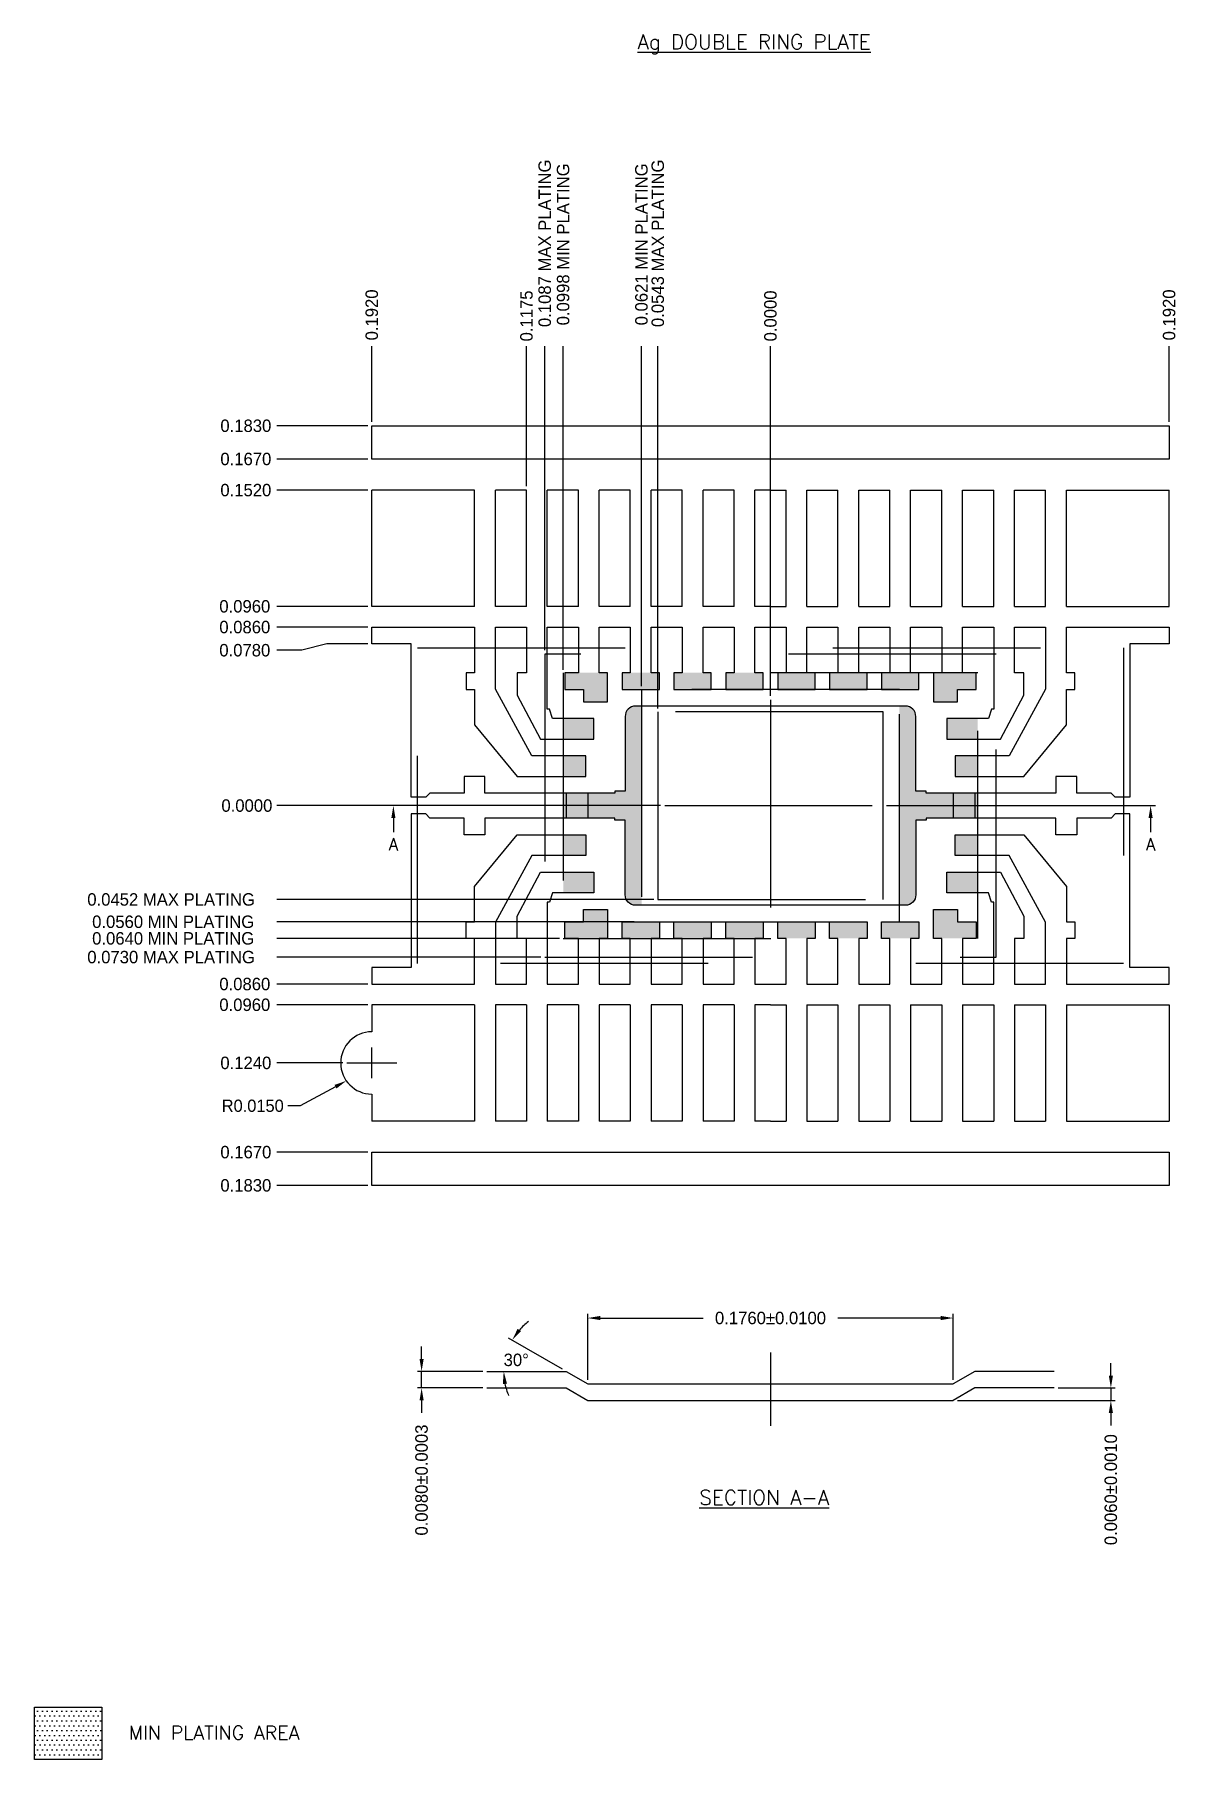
# Model space of a CAD drawing. Extents: x -1.038 to -0.489, y -0.624 to 0.207.
import ezdxf

# ---------------------------------------------------------------- set-up
doc = ezdxf.new("R2010")
doc.units = 0
doc.header["$MEASUREMENT"] = 0
doc.linetypes.add('CENTER', pattern=[2, 1.25, -0.25, 0.25, -0.25])
doc.linetypes.add('HIDDEN2', pattern=[0.1875, 0.125, -0.0625])
doc.layers.add('2', color=7, linetype='Continuous')
doc.layers.add('2D', color=4, linetype='Continuous')
doc.styles.add('SIMPLEX', font='SIMPLEX')

msp = doc.modelspace()

# ---------------------------------------------------------------- hatches: boundary and pattern name
at = {"layer": '2D'}
h = msp.add_hatch(dxfattribs=at)
h.set_pattern_fill('DOTS', color=256, scale=0.03, style=0)
h.set_pattern_definition([(0, (0, -0.8215697), (0.0009375, 0.001875), [0, -0.001875])])
h.paths.add_polyline_path([(-0.7457, -0.11637), (-0.74858, -0.11637, 0.414214), (-0.75358, -0.12137), (-0.75358, -0.15737), (-0.75858, -0.15737), (-0.75858, -0.15837), (-0.77158, -0.15837), (-0.77158, -0.17037), (-0.75858, -0.17037), (-0.75858, -0.17137), (-0.75358, -0.17137), (-0.75358, -0.20737, 0.414214), (-0.74858, -0.21237), (-0.7457, -0.21237)])
h.paths.add_polyline_path([(-0.77158, -0.15837), (-0.78197, -0.15837), (-0.78197, -0.17037), (-0.77158, -0.17037)])
h.paths.add_polyline_path([(-0.78197, -0.15837), (-0.78342, -0.15837), (-0.78342, -0.17037), (-0.78197, -0.17037)])
h.paths.add_polyline_path([(-0.77255, -0.14037), (-0.78342, -0.14037), (-0.78342, -0.15037), (-0.77255, -0.15037)])
h.paths.add_polyline_path([(-0.76858, -0.12237), (-0.78342, -0.12237), (-0.78342, -0.13237), (-0.76858, -0.13237)])
h.paths.add_polyline_path([(-0.76208, -0.10037), (-0.76608, -0.10037), (-0.78258, -0.10037), (-0.78258, -0.10837), (-0.77358, -0.10837), (-0.77358, -0.11437), (-0.76208, -0.11437)])
h.paths.add_polyline_path([(-0.73708, -0.10037), (-0.74108, -0.10037), (-0.75508, -0.10037), (-0.75508, -0.10837), (-0.73708, -0.10837)])
h.paths.add_polyline_path([(-0.71208, -0.10037), (-0.71608, -0.10037), (-0.73008, -0.10037), (-0.73008, -0.10837), (-0.71208, -0.10837)])
h.paths.add_polyline_path([(-0.68708, -0.10037), (-0.69108, -0.10037), (-0.70508, -0.10037), (-0.70508, -0.10837), (-0.68708, -0.10837)])
h.paths.add_polyline_path([(-0.66208, -0.10037), (-0.66608, -0.10037), (-0.68008, -0.10037), (-0.68008, -0.10837), (-0.66208, -0.10837)])
h.paths.add_polyline_path([(-0.63708, -0.10037), (-0.64108, -0.10037), (-0.65508, -0.10037), (-0.65508, -0.10837), (-0.63708, -0.10837)])
h.paths.add_polyline_path([(-0.61208, -0.10037), (-0.61608, -0.10037), (-0.63008, -0.10037), (-0.63008, -0.10837), (-0.61208, -0.10837)])
h.paths.add_polyline_path([(-0.58458, -0.10037), (-0.59108, -0.10037), (-0.60508, -0.10037), (-0.60508, -0.11437), (-0.59358, -0.11437), (-0.59358, -0.10837), (-0.58458, -0.10837)])
h.paths.add_polyline_path([(-0.58373, -0.12237), (-0.59858, -0.12237), (-0.59858, -0.13237), (-0.58373, -0.13237)])
h.paths.add_polyline_path([(-0.58373, -0.14037), (-0.5946, -0.14037), (-0.5946, -0.15037), (-0.58373, -0.15037)])
h.paths.add_polyline_path([(-0.58373, -0.15837), (-0.58518, -0.15837), (-0.58518, -0.17037), (-0.58373, -0.17037)])
h.paths.add_polyline_path([(-0.58518, -0.15837), (-0.59558, -0.15837), (-0.59558, -0.17037), (-0.58518, -0.17037)])
h.paths.add_polyline_path([(-0.59558, -0.15837), (-0.60858, -0.15837), (-0.60858, -0.15737), (-0.61358, -0.15737), (-0.61358, -0.12137, 0.414214), (-0.61858, -0.11637), (-0.62145, -0.11637), (-0.62145, -0.21237), (-0.61858, -0.21237, 0.414214), (-0.61358, -0.20737), (-0.61358, -0.17137), (-0.60858, -0.17137), (-0.60858, -0.17037), (-0.59558, -0.17037)])
h.paths.add_polyline_path([(-0.58373, -0.17837), (-0.5946, -0.17837), (-0.5946, -0.18837), (-0.58373, -0.18837)])
h.paths.add_polyline_path([(-0.58373, -0.19637), (-0.59858, -0.19637), (-0.59858, -0.20637), (-0.58373, -0.20637)])
h.paths.add_polyline_path([(-0.58458, -0.22037), (-0.59358, -0.22037), (-0.59358, -0.21437), (-0.60508, -0.21437), (-0.60508, -0.22837), (-0.60108, -0.22837), (-0.58458, -0.22837)])
h.paths.add_polyline_path([(-0.61208, -0.22037), (-0.63008, -0.22037), (-0.63008, -0.22837), (-0.62608, -0.22837), (-0.61208, -0.22837)])
h.paths.add_polyline_path([(-0.63708, -0.22037), (-0.65508, -0.22037), (-0.65508, -0.22837), (-0.65108, -0.22837), (-0.63708, -0.22837)])
h.paths.add_polyline_path([(-0.66208, -0.22037), (-0.68008, -0.22037), (-0.68008, -0.22837), (-0.67608, -0.22837), (-0.66208, -0.22837)])
h.paths.add_polyline_path([(-0.68708, -0.22037), (-0.70508, -0.22037), (-0.70508, -0.22837), (-0.70108, -0.22837), (-0.68708, -0.22837)])
h.paths.add_polyline_path([(-0.71208, -0.22037), (-0.73008, -0.22037), (-0.73008, -0.22837), (-0.72608, -0.22837), (-0.71208, -0.22837)])
h.paths.add_polyline_path([(-0.73708, -0.22037), (-0.75508, -0.22037), (-0.75508, -0.22837), (-0.75108, -0.22837), (-0.73708, -0.22837)])
h.paths.add_polyline_path([(-0.76208, -0.21437), (-0.77358, -0.21437), (-0.77358, -0.22037), (-0.78258, -0.22037), (-0.78258, -0.22837), (-0.77608, -0.22837), (-0.76208, -0.22837)])
h.paths.add_polyline_path([(-0.76858, -0.19637), (-0.78342, -0.19637), (-0.78342, -0.20637), (-0.76858, -0.20637)])
h.paths.add_polyline_path([(-0.77255, -0.17837), (-0.78342, -0.17837), (-0.78342, -0.18837), (-0.77255, -0.18837)])
h = msp.add_hatch(dxfattribs=at)
h.set_pattern_fill('DOTS', color=256, scale=0.037402, style=0)
h.set_pattern_definition([(0, (-0.115556, 0.1005949), (0.001168799, 0.0023375984), [0, -0.0023375984])])
h.paths.add_polyline_path([(-1.00565, -0.59884), (-1.03803, -0.59884), (-1.03803, -0.62399), (-1.00565, -0.62399)])

# ---------------------------------------------------------------- linework, layer by layer
at = {"layer": '2'}
for p, q in [((-0.82608, -0.01237), (-0.87558, -0.01237)), ((-0.87558, -0.06837), (-0.87558, -0.01237)), ((-0.82608, -0.06837), (-0.82608, -0.01237)), ((-0.80108, -0.01237), (-0.81608, -0.01237)), ((-0.81608, -0.06837), (-0.81608, -0.01237)), ((-0.80108, -0.06837), (-0.80108, -0.01237)), ((-0.77608, -0.01237), (-0.79108, -0.01237)), ((-0.79108, -0.06837), (-0.79108, -0.01237)), ((-0.77608, -0.06837), (-0.77608, -0.01237)), ((-0.75108, -0.01237), (-0.76608, -0.01237)), ((-0.76608, -0.06837), (-0.76608, -0.01237)), ((-0.75108, -0.06837), (-0.75108, -0.01237)), ((-0.72608, -0.01237), (-0.74108, -0.01237)), ((-0.74108, -0.06837), (-0.74108, -0.01237)), ((-0.72608, -0.06837), (-0.72608, -0.01237)), ((-0.70108, -0.01237), (-0.71608, -0.01237)), ((-0.71608, -0.06837), (-0.71608, -0.01237)), ((-0.70108, -0.06837), (-0.70108, -0.01237)), ((-0.68358, -0.01237), (-0.69108, -0.01237)), ((-0.69108, -0.06837), (-0.69108, -0.01237)), ((-0.68358, -0.01237), (-0.67608, -0.01237)), ((-0.67608, -0.06837), (-0.67608, -0.01237)), ((-0.66608, -0.01237), (-0.65108, -0.01237)), ((-0.66608, -0.06837), (-0.66608, -0.01237)), ((-0.65108, -0.06837), (-0.65108, -0.01237)), ((-0.64108, -0.01237), (-0.62608, -0.01237)), ((-0.64108, -0.06837), (-0.64108, -0.01237)), ((-0.62608, -0.06837), (-0.62608, -0.01237)), ((-0.61608, -0.01237), (-0.60108, -0.01237)), ((-0.61608, -0.06837), (-0.61608, -0.01237)), ((-0.60108, -0.06837), (-0.60108, -0.01237)), ((-0.59108, -0.01237), (-0.57608, -0.01237)), ((-0.59108, -0.06837), (-0.59108, -0.01237)), ((-0.57608, -0.06837), (-0.57608, -0.01237)), ((-0.56608, -0.01237), (-0.55108, -0.01237)), ((-0.56608, -0.06837), (-0.56608, -0.01237)), ((-0.55108, -0.06837), (-0.55108, -0.01237)), ((-0.54108, -0.01237), (-0.49158, -0.01237)), ((-0.54108, -0.06837), (-0.54108, -0.01237)), ((-0.49158, -0.06837), (-0.49158, -0.01237)), ((-0.82608, -0.06837), (-0.87558, -0.06837)), ((-0.82608, -0.06837), (-0.87558, -0.06837)), ((-0.80108, -0.06837), (-0.81608, -0.06837)), ((-0.77608, -0.06837), (-0.79108, -0.06837)), ((-0.75108, -0.06837), (-0.76608, -0.06837)), ((-0.72608, -0.06837), (-0.74108, -0.06837)), ((-0.70108, -0.06837), (-0.71608, -0.06837)), ((-0.68358, -0.06837), (-0.69108, -0.06837)), ((-0.68358, -0.06837), (-0.67608, -0.06837)), ((-0.66608, -0.06837), (-0.65108, -0.06837)), ((-0.64108, -0.06837), (-0.62608, -0.06837)), ((-0.61608, -0.06837), (-0.60108, -0.06837)), ((-0.59108, -0.06837), (-0.57608, -0.06837)), ((-0.56608, -0.06837), (-0.55108, -0.06837)), ((-0.54108, -0.06837), (-0.49158, -0.06837)), ((-0.82608, -0.26037), (-0.87558, -0.26037)), ((-0.87558, -0.26037), (-0.87558, -0.27337)), ((-0.82608, -0.26037), (-0.82608, -0.31637)), ((-0.80108, -0.26037), (-0.81608, -0.26037)), ((-0.81608, -0.26037), (-0.81608, -0.31637)), ((-0.80108, -0.26037), (-0.80108, -0.31637)), ((-0.77608, -0.26037), (-0.79108, -0.26037)), ((-0.79108, -0.26037), (-0.79108, -0.31637)), ((-0.77608, -0.26037), (-0.77608, -0.31637)), ((-0.76608, -0.26037), (-0.76608, -0.31637)), ((-0.75108, -0.26037), (-0.76608, -0.26037)), ((-0.75108, -0.26037), (-0.75108, -0.31637)), ((-0.74108, -0.26037), (-0.74108, -0.31637)), ((-0.72608, -0.26037), (-0.74108, -0.26037)), ((-0.72608, -0.26037), (-0.72608, -0.31637)), ((-0.71608, -0.26037), (-0.71608, -0.31637)), ((-0.70108, -0.26037), (-0.71608, -0.26037)), ((-0.70108, -0.26037), (-0.70108, -0.31637)), ((-0.69108, -0.26037), (-0.69108, -0.31637)), ((-0.68358, -0.26037), (-0.69108, -0.26037)), ((-0.68358, -0.26037), (-0.67608, -0.26037)), ((-0.67608, -0.26037), (-0.67608, -0.31637)), ((-0.66608, -0.26037), (-0.66608, -0.31637)), ((-0.66608, -0.26037), (-0.65108, -0.26037)), ((-0.65108, -0.26037), (-0.65108, -0.31637)), ((-0.64108, -0.26037), (-0.64108, -0.31637)), ((-0.64108, -0.26037), (-0.62608, -0.26037)), ((-0.62608, -0.26037), (-0.62608, -0.31637)), ((-0.61608, -0.26037), (-0.61608, -0.31637)), ((-0.61608, -0.26037), (-0.60108, -0.26037)), ((-0.60108, -0.26037), (-0.60108, -0.31637)), ((-0.59108, -0.26037), (-0.59108, -0.31637)), ((-0.59108, -0.26037), (-0.57608, -0.26037)), ((-0.57608, -0.26037), (-0.57608, -0.31637)), ((-0.56608, -0.26037), (-0.56608, -0.31637)), ((-0.56608, -0.26037), (-0.55108, -0.26037)), ((-0.55108, -0.26037), (-0.55108, -0.31637)), ((-0.54108, -0.26037), (-0.54108, -0.31637)), ((-0.54108, -0.26037), (-0.49158, -0.26037)), ((-0.49158, -0.26037), (-0.49158, -0.31637)), ((-0.87558, -0.30337), (-0.87558, -0.31637)), ((-0.82608, -0.31637), (-0.87558, -0.31637)), ((-0.80108, -0.31637), (-0.81608, -0.31637)), ((-0.77608, -0.31637), (-0.79108, -0.31637)), ((-0.75108, -0.31637), (-0.76608, -0.31637)), ((-0.72608, -0.31637), (-0.74108, -0.31637)), ((-0.70108, -0.31637), (-0.71608, -0.31637)), ((-0.68358, -0.31637), (-0.69108, -0.31637)), ((-0.68358, -0.31637), (-0.67608, -0.31637)), ((-0.66608, -0.31637), (-0.65108, -0.31637)), ((-0.64108, -0.31637), (-0.62608, -0.31637)), ((-0.61608, -0.31637), (-0.60108, -0.31637)), ((-0.59108, -0.31637), (-0.57608, -0.31637)), ((-0.56608, -0.31637), (-0.55108, -0.31637)), ((-0.54108, -0.31637), (-0.49158, -0.31637))]:
    msp.add_line(p, q, dxfattribs=at)
for points in [[(-0.87558, 0.00263), (-0.87558, 0.01863), (-0.49158, 0.01863), (-0.49158, 0.00263)], [(-0.87558, -0.34737), (-0.87558, -0.33137), (-0.49158, -0.33137), (-0.49158, -0.34737)]]:
    msp.add_lwpolyline(points, close=True, dxfattribs=at)
for points in [[(-0.67608, -0.07837), (-0.67608, -0.10037), (-0.68008, -0.10037), (-0.68008, -0.10837), (-0.66208, -0.10837), (-0.66208, -0.10037), (-0.66608, -0.10037), (-0.66608, -0.07837), (-0.65108, -0.07837), (-0.65108, -0.10037), (-0.65508, -0.10037), (-0.65508, -0.10837), (-0.63708, -0.10837), (-0.63708, -0.10037), (-0.64108, -0.10037), (-0.64108, -0.07837), (-0.62608, -0.07837), (-0.62608, -0.10037), (-0.63008, -0.10037), (-0.63008, -0.10837), (-0.61208, -0.10837), (-0.61208, -0.10037), (-0.61608, -0.10037), (-0.61608, -0.07837), (-0.60108, -0.07837), (-0.60108, -0.10037), (-0.60508, -0.10037), (-0.60508, -0.11437), (-0.59358, -0.11437), (-0.59358, -0.10837), (-0.58458, -0.10837), (-0.58458, -0.10037), (-0.59108, -0.10037), (-0.59108, -0.07837), (-0.57608, -0.07837), (-0.57608, -0.11787), (-0.57718, -0.11787), (-0.57858, -0.12237), (-0.59858, -0.12237), (-0.59858, -0.13237), (-0.57282, -0.13237), (-0.56158, -0.11116), (-0.56158, -0.10037), (-0.56608, -0.10037), (-0.56608, -0.07837), (-0.55108, -0.07837), (-0.55108, -0.10824), (-0.56858, -0.14037), (-0.5946, -0.14037), (-0.5946, -0.15037), (-0.56158, -0.15037), (-0.54108, -0.12537), (-0.54108, -0.10837), (-0.53708, -0.10837), (-0.53708, -0.10037), (-0.54108, -0.10037), (-0.54108, -0.07837), (-0.49158, -0.07837), (-0.49158, -0.08637), (-0.51058, -0.08637), (-0.51058, -0.16037), (-0.51758, -0.16037), (-0.51958, -0.15837), (-0.53608, -0.15837), (-0.53608, -0.15037), (-0.54608, -0.15037), (-0.54608, -0.15837), (-0.60858, -0.15837), (-0.60858, -0.15737), (-0.61358, -0.15737), (-0.61358, -0.12137, 0.414214), (-0.61858, -0.11637), (-0.74858, -0.11637, 0.414214), (-0.75358, -0.12137), (-0.75358, -0.15737), (-0.75858, -0.15737), (-0.75858, -0.15837), (-0.82108, -0.15837), (-0.82108, -0.15037), (-0.83108, -0.15037), (-0.83108, -0.15837), (-0.84758, -0.15837), (-0.84958, -0.16037), (-0.85658, -0.16037), (-0.85658, -0.08637), (-0.87558, -0.08637), (-0.87558, -0.07837), (-0.82608, -0.07837), (-0.82608, -0.10037), (-0.83008, -0.10037), (-0.83008, -0.10837), (-0.82608, -0.10837), (-0.82608, -0.12537), (-0.80558, -0.15037), (-0.77255, -0.15037), (-0.77255, -0.14037), (-0.79858, -0.14037), (-0.81608, -0.10824), (-0.81608, -0.07837), (-0.80108, -0.07837), (-0.80108, -0.10037), (-0.80558, -0.10037), (-0.80558, -0.11116), (-0.79433, -0.13237), (-0.76858, -0.13237), (-0.76858, -0.12237), (-0.78858, -0.12237), (-0.78998, -0.11787), (-0.79108, -0.11787), (-0.79108, -0.07837), (-0.77608, -0.07837), (-0.77608, -0.10037), (-0.78258, -0.10037), (-0.78258, -0.10837), (-0.77358, -0.10837), (-0.77358, -0.11437), (-0.76208, -0.11437), (-0.76208, -0.10037), (-0.76608, -0.10037), (-0.76608, -0.07837), (-0.75108, -0.07837), (-0.75108, -0.10037), (-0.75508, -0.10037), (-0.75508, -0.10837), (-0.73708, -0.10837), (-0.73708, -0.10037), (-0.74108, -0.10037), (-0.74108, -0.07837), (-0.72608, -0.07837), (-0.72608, -0.10037), (-0.73008, -0.10037), (-0.73008, -0.10837), (-0.71208, -0.10837), (-0.71208, -0.10037), (-0.71608, -0.10037), (-0.71608, -0.07837), (-0.70108, -0.07837), (-0.70108, -0.10037), (-0.70508, -0.10037), (-0.70508, -0.10837), (-0.68708, -0.10837), (-0.68708, -0.10037), (-0.69108, -0.10037), (-0.69108, -0.07837)], [(-0.67608, -0.25037), (-0.67608, -0.22837), (-0.68008, -0.22837), (-0.68008, -0.22037), (-0.66208, -0.22037), (-0.66208, -0.22837), (-0.66608, -0.22837), (-0.66608, -0.25037), (-0.65108, -0.25037), (-0.65108, -0.22837), (-0.65508, -0.22837), (-0.65508, -0.22037), (-0.63708, -0.22037), (-0.63708, -0.22837), (-0.64108, -0.22837), (-0.64108, -0.25037), (-0.62608, -0.25037), (-0.62608, -0.22837), (-0.63008, -0.22837), (-0.63008, -0.22037), (-0.61208, -0.22037), (-0.61208, -0.22837), (-0.61608, -0.22837), (-0.61608, -0.25037), (-0.60108, -0.25037), (-0.60108, -0.22837), (-0.60508, -0.22837), (-0.60508, -0.21437), (-0.59358, -0.21437), (-0.59358, -0.22037), (-0.58458, -0.22037), (-0.58458, -0.22837), (-0.59108, -0.22837), (-0.59108, -0.25037), (-0.57608, -0.25037), (-0.57608, -0.21087), (-0.57718, -0.21087), (-0.57858, -0.20637), (-0.59858, -0.20637), (-0.59858, -0.19637), (-0.57282, -0.19637), (-0.56158, -0.21758), (-0.56158, -0.22837), (-0.56608, -0.22837), (-0.56608, -0.25037), (-0.55108, -0.25037), (-0.55108, -0.2205), (-0.56858, -0.18837), (-0.5946, -0.18837), (-0.5946, -0.17837), (-0.56158, -0.17837), (-0.54108, -0.20337), (-0.54108, -0.22037), (-0.53708, -0.22037), (-0.53708, -0.22837), (-0.54108, -0.22837), (-0.54108, -0.25037), (-0.49158, -0.25037), (-0.49158, -0.24237), (-0.51058, -0.24237), (-0.51058, -0.16837), (-0.51758, -0.16837), (-0.51958, -0.17037), (-0.53608, -0.17037), (-0.53608, -0.17837), (-0.54608, -0.17837), (-0.54608, -0.17037), (-0.60858, -0.17037), (-0.60858, -0.17137), (-0.61358, -0.17137), (-0.61358, -0.20737, -0.414214), (-0.61858, -0.21237), (-0.74858, -0.21237, -0.414214), (-0.75358, -0.20737), (-0.75358, -0.17137), (-0.75858, -0.17137), (-0.75858, -0.17037), (-0.82108, -0.17037), (-0.82108, -0.17837), (-0.83108, -0.17837), (-0.83108, -0.17037), (-0.84758, -0.17037), (-0.84958, -0.16837), (-0.85658, -0.16837), (-0.85658, -0.24237), (-0.87558, -0.24237), (-0.87558, -0.25037), (-0.82608, -0.25037), (-0.82608, -0.22837), (-0.83008, -0.22837), (-0.83008, -0.22037), (-0.82608, -0.22037), (-0.82608, -0.20337), (-0.80558, -0.17837), (-0.77255, -0.17837), (-0.77255, -0.18837), (-0.79858, -0.18837), (-0.81608, -0.2205), (-0.81608, -0.25037), (-0.80108, -0.25037), (-0.80108, -0.22837), (-0.80558, -0.22837), (-0.80558, -0.21758), (-0.79433, -0.19637), (-0.76858, -0.19637), (-0.76858, -0.20637), (-0.78858, -0.20637), (-0.78998, -0.21087), (-0.79108, -0.21087), (-0.79108, -0.25037), (-0.77608, -0.25037), (-0.77608, -0.22837), (-0.78258, -0.22837), (-0.78258, -0.22037), (-0.77358, -0.22037), (-0.77358, -0.21437), (-0.76208, -0.21437), (-0.76208, -0.22837), (-0.76608, -0.22837), (-0.76608, -0.25037), (-0.75108, -0.25037), (-0.75108, -0.22837), (-0.75508, -0.22837), (-0.75508, -0.22037), (-0.73708, -0.22037), (-0.73708, -0.22837), (-0.74108, -0.22837), (-0.74108, -0.25037), (-0.72608, -0.25037), (-0.72608, -0.22837), (-0.73008, -0.22837), (-0.73008, -0.22037), (-0.71208, -0.22037), (-0.71208, -0.22837), (-0.71608, -0.22837), (-0.71608, -0.25037), (-0.70108, -0.25037), (-0.70108, -0.22837), (-0.70508, -0.22837), (-0.70508, -0.22037), (-0.68708, -0.22037), (-0.68708, -0.22837), (-0.69108, -0.22837), (-0.69108, -0.25037)]]:
    msp.add_lwpolyline(points, format="xyb", close=True, dxfattribs=at)
msp.add_arc((-0.87558, -0.28837), 0.015, 90, 270, dxfattribs=at)
at = {"layer": '2D'}
for p, q in [((-0.87558, 0.02063), (-0.87558, 0.05708)), ((-0.80108, -0.01037), (-0.80108, 0.05708)), ((-0.79228, 0.04508), (-0.79228, 0.05708)), ((-0.78342, 0.04508), (-0.78342, 0.05708)), ((-0.7457, 0.04508), (-0.7457, 0.05708)), ((-0.73783, 0.04508), (-0.73783, 0.05708)), ((-0.68358, -0.1114), (-0.68358, 0.05708)), ((-0.49158, 0.02063), (-0.49158, 0.05708)), ((-0.79228, 0.03308), (-0.79228, 0.04508)), ((-0.78342, 0.03308), (-0.78342, 0.04508)), ((-0.7457, 0.03308), (-0.7457, 0.04508)), ((-0.73783, 0.03308), (-0.73783, 0.04508)), ((-0.79228, -0.0895), (-0.79228, 0.03308)), ((-0.78342, -0.09887), (-0.78342, 0.03308)), ((-0.7457, -0.10675), (-0.7457, 0.03308)), ((-0.73783, -0.11765), (-0.73783, 0.03308)), ((-0.87758, 0.01863), (-0.92125, 0.01863)), ((-0.87758, 0.00263), (-0.92125, 0.00263)), ((-0.87758, -0.01237), (-0.92125, -0.01237)), ((-0.87758, -0.06837), (-0.92125, -0.06837)), ((-0.87758, -0.07837), (-0.92125, -0.07837)), ((-0.90925, -0.08952), (-0.92125, -0.08952)), ((-0.89725, -0.08637), (-0.90925, -0.08952)), ((-0.87758, -0.08637), (-0.89725, -0.08637)), ((-0.73654, -0.16437), (-0.92125, -0.16437)), ((-0.78197, -0.15837), (-0.78197, -0.17037)), ((-0.77158, -0.15837), (-0.77158, -0.17037)), ((-0.62772, -0.16437), (-0.49818, -0.16437)), ((-0.59558, -0.15837), (-0.59558, -0.17037)), ((-0.58518, -0.15837), (-0.58518, -0.17037)), ((-0.73977, -0.20962), (-0.92125, -0.20962)), ((-0.90925, -0.22037), (-0.92125, -0.22037)), ((-0.89725, -0.22037), (-0.90925, -0.22037)), ((-0.74929, -0.22037), (-0.89725, -0.22037)), ((-0.90925, -0.22837), (-0.92125, -0.22837)), ((-0.89725, -0.22837), (-0.90925, -0.22837)), ((-0.78518, -0.22837), (-0.89725, -0.22837)), ((-0.79424, -0.23739), (-0.92125, -0.23739)), ((-0.87758, -0.25037), (-0.92125, -0.25037)), ((-0.87758, -0.26037), (-0.92125, -0.26037)), ((-0.88959, -0.28837), (-0.92125, -0.28837)), ((-0.89305, -0.2998), (-0.91013, -0.30907)), ((-0.91013, -0.30907), (-0.91603, -0.30907)), ((-0.87758, -0.33137), (-0.92125, -0.33137)), ((-0.87758, -0.34737), (-0.92125, -0.34737)), ((-0.77158, -0.44098), (-0.77158, -0.40928)), ((-0.76558, -0.41128), (-0.71608, -0.41128)), ((-0.60158, -0.41128), (-0.65108, -0.41128)), ((-0.59558, -0.44098), (-0.59558, -0.40928)), ((-0.7837, -0.43598), (-0.80977, -0.42093)), ((-0.85161, -0.43098), (-0.85161, -0.42498)), ((-0.82212, -0.43698), (-0.85361, -0.43698)), ((-0.85161, -0.44498), (-0.85161, -0.43698)), ((-0.51965, -0.43898), (-0.51965, -0.43298)), ((-0.82212, -0.44498), (-0.85361, -0.44498)), ((-0.54503, -0.44498), (-0.51765, -0.44498)), ((-0.51965, -0.44498), (-0.51965, -0.45098)), ((-0.85161, -0.45098), (-0.85161, -0.45698)), ((-0.59358, -0.45098), (-0.51765, -0.45098)), ((-0.51965, -0.45698), (-0.51965, -0.46298))]:
    msp.add_line(p, q, dxfattribs=at)
at = {"layer": '2D', "linetype": 'CENTER', "ltscale": 0.01}
for p, q in [((-0.68358, -0.1134), (-0.68358, -0.21534)), ((-0.73454, -0.16437), (-0.63261, -0.16437))]:
    msp.add_line(p, q, dxfattribs=at)
at = {"layer": '2D', "color": 4, "linetype": 'CENTER', "ltscale": 0.4}
for p, q in [((-0.87558, -0.29577), (-0.87558, -0.28097)), ((-0.88759, -0.28837), (-0.86356, -0.28837))]:
    msp.add_line(p, q, dxfattribs=at)
at = {"layer": '2D', "linetype": 'CENTER', "ltscale": 0.8}
msp.add_line((-0.68358, -0.42781), (-0.68358, -0.46316), dxfattribs=at)
at = {"layer": '2D', "color": 7}
for p, q in [((-0.82012, -0.43698), (-0.78197, -0.43698)), ((-0.78197, -0.43698), (-0.77158, -0.44298)), ((-0.58518, -0.43698), (-0.59558, -0.44298)), ((-0.54703, -0.43698), (-0.58518, -0.43698)), ((-0.82012, -0.44498), (-0.78197, -0.44498)), ((-0.78197, -0.44498), (-0.77158, -0.45098)), ((-0.77158, -0.44298), (-0.59558, -0.44298)), ((-0.58518, -0.44498), (-0.59558, -0.45098)), ((-0.54703, -0.44498), (-0.58518, -0.44498)), ((-0.77158, -0.45098), (-0.59558, -0.45098))]:
    msp.add_line(p, q, dxfattribs=at)
at = {"layer": '2D', "color": 2, "linetype": 'CENTER', "ltscale": 0.025}
msp.add_lwpolyline([(-0.85358, -0.08837), (-0.51358, -0.08837), (-0.51358, -0.24037), (-0.85358, -0.24037)], close=True, dxfattribs=at)
at = {"layer": '2D', "linetype": 'HIDDEN2', "ltscale": 0.05}
for points in [[(-0.57488, -0.09136), (-0.79228, -0.09136), (-0.79228, -0.23739), (-0.57488, -0.23739)], [(-0.78342, -0.22837), (-0.58373, -0.22837), (-0.58373, -0.10037), (-0.78342, -0.10037)], [(-0.62145, -0.10837), (-0.7457, -0.10837), (-0.7457, -0.22037), (-0.62145, -0.22037)], [(-0.73783, -0.20962), (-0.62932, -0.20962), (-0.62932, -0.11913), (-0.73783, -0.11913)]]:
    msp.add_lwpolyline(points, close=True, dxfattribs=at)
at = {"layer": '2D'}
for points in [[(-0.86519, -0.17028), (-0.86519, -0.17724)], [(-0.50051, -0.17028), (-0.50051, -0.17724)]]:
    msp.add_lwpolyline(points, dxfattribs=at)
at = {"layer": '2D', "color": 7}
msp.add_lwpolyline([(-1.03803, -0.59884), (-1.00565, -0.59884), (-1.00565, -0.62399), (-1.03803, -0.62399)], close=True, dxfattribs=at)
at = {"layer": '2D'}
for start, end in [(127.12218, 138.56109), (191.43891, 202.87782)]:
    msp.add_arc((-0.78197, -0.43698), 0.0301, start, end, dxfattribs=at)
for points in [[(-0.86421, -0.17028), (-0.86519, -0.16437), (-0.86618, -0.17028)], [(-0.50149, -0.17028), (-0.50051, -0.16437), (-0.49952, -0.17028)], [(-0.89352, -0.29894), (-0.88786, -0.29698), (-0.89258, -0.30067)], [(-0.76558, -0.41028), (-0.76558, -0.41228), (-0.77158, -0.41128)], [(-0.60158, -0.41028), (-0.60158, -0.41228), (-0.59558, -0.41128)], [(-0.80372, -0.41765), (-0.80535, -0.41648), (-0.80804, -0.42193)], [(-0.85261, -0.43098), (-0.85061, -0.43098), (-0.85161, -0.43698)], [(-0.81247, -0.44305), (-0.81048, -0.44286), (-0.81207, -0.43698)], [(-0.52065, -0.43898), (-0.51865, -0.43898), (-0.51965, -0.44498)], [(-0.85261, -0.45098), (-0.85061, -0.45098), (-0.85161, -0.44498)], [(-0.52065, -0.45698), (-0.51865, -0.45698), (-0.51965, -0.45098)]]:
    msp.add_solid(points, dxfattribs=at)

# ---------------------------------------------------------------- texts
at = {"layer": '2D', "attachment_point": 5, "style": 'SIMPLEX'}
for s, insert, char_height in [('\\A1;{\\LAg DOUBLE RING PLATE}', (-0.69147, 0.20247), 0.0070866), ('\\A1;A', (-0.8652, -0.18298), 0.005906), ('\\A1;A', (-0.5005, -0.18298), 0.005906), ('\\A1;{\\LSECTION A-A}', (-0.6866, -0.4977), 0.0070866), ('\\A1; MIN PLATING AREA ', (-0.95387, -0.61107), 0.0067323)]:
    msp.add_mtext(s, dxfattribs=dict(at, insert=insert, char_height=char_height))
at = {"layer": '2D', "char_height": 0.006, "attachment_point": 5, "rotation": 90}
for s, insert in [('\\A1;0.1087 MAX PLATING', (-0.79228, 0.10658)), ('\\A1;0.0998 MIN PLATING', (-0.78342, 0.10608)), ('\\A1;0.0621 MIN PLATING', (-0.7457, 0.10608)), ('\\A1;0.0543 MAX PLATING', (-0.73783, 0.10658)), ('\\A1;0.1920', (-0.87558, 0.07208)), ('\\A1;0.1175', (-0.80108, 0.07158)), ('\\A1;0.0000', (-0.68358, 0.07158)), ('\\A1;0.1920', (-0.49158, 0.07208)), ('\\A1;0.0080%%p0.0003', (-0.85161, -0.48935)), ('\\A1;0.0060±0.0010', (-0.51965, -0.49398))]:
    msp.add_mtext(s, dxfattribs=dict(at, insert=insert))
at = {"layer": '2D', "char_height": 0.006, "attachment_point": 5}
for s, insert in [('\\A1;0.1830', (-0.93625, 0.01863)), ('\\A1;0.1670', (-0.93625, 0.00263)), ('\\A1;0.1520', (-0.93625, -0.01237)), ('\\A1;0.0960', (-0.93675, -0.06837)), ('\\A1;0.0860', (-0.93675, -0.07837)), ('\\A1;0.0780', (-0.93675, -0.08952)), ('\\A1;0.0000', (-0.93575, -0.16437)), ('\\A1;0.0452 MAX PLATING', (-0.97225, -0.20962)), ('\\A1;0.0560 MIN PLATING', (-0.97125, -0.22037)), ('\\A1;0.0640 MIN PLATING', (-0.97125, -0.22837)), ('\\A1;0.0730 MAX PLATING', (-0.97225, -0.23739)), ('\\A1;0.0860', (-0.93675, -0.25037)), ('\\A1;0.0960', (-0.93675, -0.26037)), ('\\A1;0.1240', (-0.93625, -0.28837)), ('\\A1;0.1670', (-0.93625, -0.33137)), ('\\A1;0.1830', (-0.93625, -0.34737)), ('\\A1;0.1760±0.0100', (-0.68358, -0.41128)), ('\\A1;30%%D', (-0.80603, -0.43147))]:
    msp.add_mtext(s, dxfattribs=dict(at, insert=insert))
at = {"layer": '2D', "insert": (-0.918, -0.31202), "char_height": 0.0059055, "width": 0.1181102, "attachment_point": 9}
msp.add_mtext('\\A1;R0.0150', dxfattribs=at)

doc.saveas('drawing.dxf')
